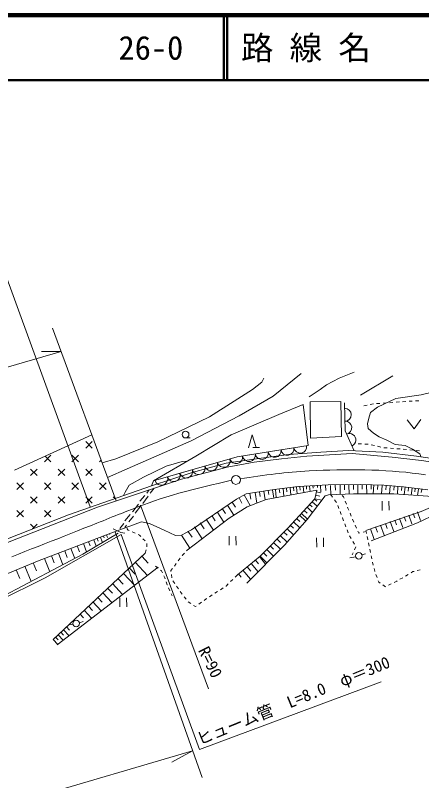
# Model space of a CAD drawing. Units: millimetres, scale not verified. Extents: x 40000 to 680000, y 20000 to 380000.
# Drawn here: x 145630 to 208204, y 262292 to 380000 of the extents above; entities that cross this region are included whole.
import ezdxf
from ezdxf.enums import TextEntityAlignment as Align

# ---------------------------------------------------------------- set-up
doc = ezdxf.new("R2010")
doc.units = ezdxf.units.MM
doc.header["$LTSCALE"] = 1000
doc.linetypes.add('CHAIN', pattern=[18.5, 12, -1.5, 3.5, -1.5])
for name, color, linetype, lineweight in [('M-BGD', 7, 'Continuous', 13), ('M-BMK', 2, 'Continuous', 13), ('M-STR-HTXT', 7, 'Continuous', 13), ('M-TTL', 2, 'Continuous', 140), ('M-TTL-LINE', 7, 'Continuous', 50)]:
    doc.layers.add(name, color=color, linetype=linetype, lineweight=lineweight)
doc.layers.add('M-BGD-HTXT', color=7, linetype='Continuous')
doc.layers.add('M-TTL-TXT', color=7, linetype='Continuous')
doc.styles.add('ＭＳ ゴシック', font='')
doc.styles.get('ＭＳ ゴシック').set_extended_font_data('MS Gothic')

# ---------------------------------------------------------------- blocks, each defined once
blk = doc.blocks.new('田')
at = {"color": 7, "linetype": 'Continuous', "lineweight": 13}
for p, q in [((-0.75, 1), (-0.75, -1)), ((0.75, -1), (0.75, 1))]:
    blk.add_line(p, q, dxfattribs=at)
blk = doc.blocks.new('畑')
at = {"color": 7, "linetype": 'Continuous', "lineweight": 13}
for p, q in [((-1.5, 1), (0, -1)), ((0, -1), (1.5, 1))]:
    blk.add_line(p, q, dxfattribs=at)
blk = doc.blocks.new('広葉樹林')
at = {"color": 7, "linetype": 'Continuous', "lineweight": 13}
blk.add_line((0, -0.75), (1, -0.75), dxfattribs=at)
blk.add_circle((0, 0), 0.75, dxfattribs=at)
blk = doc.blocks.new('電力柱')
at = {"color": 7, "linetype": 'Continuous', "lineweight": 13}
blk.add_circle((0, 0), 0.5, dxfattribs=at)

msp = doc.modelspace()

# ---------------------------------------------------------------- linework, layer by layer
at = {"layer": 'M-BGD'}
for p, q in [((189651, 324916), (185343, 321403)), ((197790, 325095), (195487, 324182)), ((183576, 323606), (183914, 324221)), ((195487, 324182), (193542, 323149)), ((198782, 321601), (203745, 324579)), ((182147, 322455), (183576, 323606)), ((193542, 323149), (192589, 322474)), ((215266, 323402), (208140, 321635)), ((179309, 320648), (182147, 322455)), ((185343, 321403), (180122, 318385)), ((192589, 322474), (190882, 321323)), ((208140, 321635), (204229, 321059)), ((175537, 318246), (179309, 320648)), ((195728, 320610), (191043, 320550)), ((191043, 320550), (191083, 314952)), ((195867, 315210), (195728, 320610)), ((196304, 320384), (196443, 316076)), ((200280, 320146), (200770, 320244)), ((201268, 320282), (201767, 320318)), ((204229, 321059), (201390, 319749)), ((202266, 320353), (202765, 320389)), ((203263, 320424), (203762, 320460)), ((204261, 320496), (204760, 320531)), ((205258, 320567), (205757, 320603)), ((206256, 320635), (206755, 320661)), ((207255, 320687), (207754, 320713)), ((186203, 318588), (189935, 320136)), ((189935, 320136), (190729, 313863)), ((199299, 319950), (199789, 320048)), ((201390, 319749), (200338, 318916)), ((167596, 314395), (175537, 318246)), ((180122, 318385), (172698, 314574)), ((178858, 315491), (186203, 318588)), ((200080, 318022), (199882, 317189)), ((200338, 318916), (200080, 318022)), ((199882, 317189), (199941, 316454)), ((145487, 310071), (157428, 315466)), ((173419, 312196), (178858, 315491)), ((181525, 313495), (182086, 315506)), ((182086, 315506), (182724, 313518)), ((196443, 316076), (197818, 313031)), ((199941, 316454), (200775, 315720)), ((200775, 315720), (201668, 315164)), ((156478, 314456), (157478, 313456)), ((156478, 313456), (157478, 314456)), ((161085, 311795), (167596, 314395)), ((172698, 314574), (162852, 310246)), ((191083, 314952), (195867, 315210)), ((201668, 315164), (202859, 314667)), ((202859, 314667), (204130, 314012)), ((190729, 313863), (179771, 312077)), ((182224, 313508), (183224, 313528)), ((190729, 313863), (185250, 312970)), ((198943, 314088), (198444, 314120)), ((199941, 314024), (199442, 314056)), ((200920, 313829), (200432, 313938)), ((201896, 313610), (201408, 313720)), ((202396, 313498), (202384, 313501)), ((202882, 313461), (202396, 313498)), ((203879, 313385), (203381, 313423)), ((204130, 314012), (205639, 313834)), ((204876, 313309), (204378, 313347)), ((205872, 313214), (205374, 313263)), ((205639, 313834), (206770, 313298)), ((206867, 313116), (206369, 313165)), ((206770, 313298), (207902, 312543)), ((150114, 311335), (151114, 312335)), ((150233, 312215), (151114, 311335)), ((154357, 312335), (155357, 311335)), ((154357, 311335), (155357, 312335)), ((166908, 308385), (173419, 312196)), ((179771, 312077), (166908, 308385)), ((179771, 312077), (173340, 310231)), ((185250, 312970), (179771, 312077)), ((183487, 311917), (187765, 312443)), ((186634, 311808), (190505, 312205)), ((187765, 312443), (192688, 312831)), ((190505, 312205), (197492, 312602)), ((192688, 312831), (196917, 313079)), ((196917, 313079), (202217, 312801)), ((197492, 312602), (203646, 312066)), ((202217, 312801), (207418, 312205)), ((203646, 312066), (208192, 311530)), ((207862, 313018), (207365, 313067)), ((207418, 312205), (211487, 311590)), ((207902, 312543), (208120, 312067)), ((158600, 311335), (158860, 311595)), ((159016, 311172), (161085, 311795)), ((171315, 311402), (168853, 310648)), ((172086, 311415), (171315, 311402)), ((172847, 309664), (178118, 311113)), ((178118, 311113), (183487, 311917)), ((178257, 310518), (182425, 311272)), ((182425, 311272), (186634, 311808)), ((208192, 311530), (212480, 310855)), ((147993, 310213), (148993, 309213)), ((147993, 309213), (148993, 310213)), ((152236, 310213), (153236, 309213)), ((152236, 309213), (153236, 310213)), ((156478, 310213), (157478, 309213)), ((156478, 309213), (157478, 310213)), ((162852, 310246), (159841, 308940)), ((168853, 310648), (165359, 308980)), ((166594, 307659), (172847, 309664)), ((173340, 310231), (166908, 308385)), ((171209, 308672), (178257, 310518)), ((158286, 304364), (171209, 308672)), ((165359, 308980), (163176, 307749)), ((145872, 308092), (146872, 307092)), ((145872, 307092), (146872, 308092)), ((150114, 308092), (151114, 307092)), ((150114, 307092), (151114, 308092)), ((153810, 303193), (166594, 307659)), ((154357, 308092), (155357, 307092)), ((154357, 307092), (155357, 308092)), ((158600, 308092), (159600, 307092)), ((158600, 307092), (159600, 308092)), ((163176, 307749), (162541, 306677)), ((166419, 306511), (167015, 307266)), ((166908, 308385), (166594, 307659)), ((189177, 307548), (185465, 307071)), ((187407, 307263), (187462, 306699)), ((187948, 307316), (188055, 306233)), ((188448, 307366), (188500, 306845)), ((188948, 307415), (189047, 306415)), ((193822, 307786), (189177, 307548)), ((189446, 307464), (189493, 306985)), ((189943, 307513), (190034, 306597)), ((190441, 307562), (190484, 307125)), ((190938, 307611), (191021, 306778)), ((191436, 307661), (191475, 307265)), ((191642, 307669), (191644, 307544)), ((192144, 307677), (192148, 307395)), ((192646, 307684), (192661, 306680)), ((193412, 307696), (193424, 306908)), ((198825, 307865), (193822, 307786)), ((194179, 307708), (194202, 306175)), ((194903, 307719), (194915, 306973)), ((195628, 307730), (195650, 306280)), ((196314, 307740), (196324, 307035)), ((196999, 307751), (197020, 306380)), ((197685, 307761), (197695, 307095)), ((198370, 307772), (198391, 306425)), ((202358, 307746), (198825, 307865)), ((199044, 307782), (199054, 307101)), ((199717, 307792), (199738, 306416)), ((200405, 307803), (200416, 307107)), ((200819, 307790), (200722, 306410)), ((201468, 307744), (201421, 307075)), ((202116, 307698), (202025, 306401)), ((205376, 307468), (202358, 307746)), ((202725, 307655), (202681, 307026)), ((203335, 307612), (203249, 306394)), ((203944, 307569), (203902, 306979)), ((204553, 307526), (204470, 306351)), ((205141, 307485), (205099, 306899)), ((209147, 307012), (205376, 307468)), ((205653, 307428), (205489, 306284)), ((206184, 307352), (206105, 306801)), ((206715, 307276), (206562, 306214)), ((162541, 306677), (162316, 306164)), ((164791, 305290), (165556, 306174)), ((165873, 306531), (166226, 306998)), ((181177, 306396), (179688, 305563)), ((180888, 306234), (181792, 304620)), ((185465, 307071), (181177, 306396)), ((181734, 306484), (181876, 305586)), ((182548, 306612), (182804, 304985)), ((183221, 306718), (183338, 305975)), ((183894, 306824), (184106, 305478)), ((184259, 305536), (192041, 306965)), ((184567, 306930), (184669, 306280)), ((185240, 307036), (185442, 305753)), ((185692, 307094), (185817, 305822)), ((186278, 307152), (186339, 306540)), ((186865, 307209), (186981, 306036)), ((190591, 302459), (193331, 306112)), ((192041, 306965), (191743, 305655)), ((191864, 306187), (192515, 306039)), ((191985, 306719), (192636, 306571)), ((193331, 306112), (193847, 306270)), ((193847, 306270), (197698, 306429)), ((194200, 306285), (194489, 305877)), ((196161, 305959), (195974, 306148)), ((197698, 306429), (203892, 306390)), ((203892, 306390), (209926, 305992)), ((207210, 307205), (207136, 306693)), ((207705, 307134), (207563, 306148)), ((208200, 307063), (208132, 306589)), ((147993, 305971), (148993, 304971)), ((147993, 304971), (148993, 305971)), ((152236, 305971), (153236, 304971)), ((152236, 304971), (153236, 305971)), ((156478, 305971), (157478, 304971)), ((156478, 304971), (157478, 305971)), ((160721, 305971), (160992, 305700)), ((165278, 304923), (166082, 306035)), ((179688, 305563), (172740, 300878)), ((179040, 305140), (179538, 304378)), ((180081, 305782), (180523, 304992)), ((181321, 304424), (184259, 305536)), ((191743, 305655), (187614, 301109)), ((191331, 305202), (192115, 304490)), ((191687, 305594), (192060, 305255)), ((191743, 305655), (192807, 305413)), ((194777, 305468), (195066, 305060)), ((196246, 305741), (196161, 305959)), ((196606, 304808), (196426, 305274)), ((211157, 305020), (208100, 303690)), ((141056, 297595), (158286, 304364)), ((145872, 303849), (146872, 302849)), ((145872, 302849), (146872, 303849)), ((150114, 303849), (151114, 302849)), ((150114, 302849), (151114, 303849)), ((163700, 303702), (163719, 303653)), ((163719, 303683), (164593, 304814)), ((164087, 303434), (164965, 304555)), ((177504, 304137), (177994, 303385)), ((178285, 304647), (179271, 303136)), ((178542, 302677), (181321, 304424)), ((190112, 303860), (190567, 303446)), ((190546, 304337), (191411, 303551)), ((190938, 304770), (191351, 304395)), ((195281, 304613), (195454, 304144)), ((196836, 304212), (196786, 304342)), ((196977, 303880), (196836, 304212)), ((208100, 303690), (199604, 300791)), ((137730, 296860), (153810, 303193)), ((162499, 302243), (163313, 303246)), ((163134, 302124), (163809, 302988)), ((172110, 297754), (178542, 302677)), ((175034, 302525), (176136, 300836)), ((175878, 303076), (176409, 302263)), ((176723, 303627), (177742, 302065)), ((188933, 302613), (189415, 302146)), ((189410, 303105), (190353, 302192)), ((189678, 303382), (190633, 302515)), ((195627, 303675), (195801, 303206)), ((195974, 302737), (195984, 302709)), ((195984, 302709), (196158, 302272)), ((197369, 302959), (197173, 303420)), ((204786, 302634), (205292, 301211)), ((205498, 302886), (205744, 302192)), ((206209, 303139), (206691, 301784)), ((206886, 303380), (207121, 302719)), ((207544, 301943), (210562, 303372)), ((207564, 303621), (208022, 302331)), ((147993, 301728), (148586, 301135)), ((148280, 301015), (148993, 301728)), ((165058, 302089), (160333, 300342)), ((161744, 301092), (162360, 301866)), ((162509, 301231), (162777, 301608)), ((166309, 301850), (165058, 302089)), ((168552, 300818), (166309, 301850)), ((173207, 301333), (174399, 299506)), ((174120, 301929), (174694, 301050)), ((187058, 298489), (190591, 302459)), ((187959, 301606), (188462, 301119)), ((188456, 302120), (189441, 301167)), ((196343, 301808), (196528, 301343)), ((197760, 302039), (197564, 302499)), ((198151, 301119), (197955, 301579)), ((200398, 299203), (207544, 301943)), ((201873, 301598), (202428, 300036)), ((202618, 301863), (202889, 301100)), ((203363, 302128), (203893, 300637)), ((204075, 302381), (204334, 301652)), ((160333, 300342), (149058, 296074)), ((150254, 293504), (161915, 300173)), ((161475, 300337), (156005, 297131)), ((160160, 300276), (160204, 300159)), ((160725, 301021), (161887, 300460)), ((161887, 300460), (162508, 300379)), ((163011, 300813), (162804, 301077)), ((163164, 300750), (163011, 300813)), ((163865, 300456), (163625, 300557)), ((164083, 300357), (163865, 300456)), ((170299, 300024), (168552, 300818)), ((172740, 300878), (171232, 300044)), ((172219, 300688), (172840, 299738)), ((187614, 301109), (183326, 296821)), ((186942, 300556), (187467, 300047)), ((187461, 301092), (188489, 300097)), ((196713, 300879), (196899, 300414)), ((198544, 300361), (198378, 300674)), ((198685, 300396), (198544, 300361)), ((199655, 300638), (199170, 300517)), ((199720, 300325), (199655, 300638)), ((200311, 301043), (200892, 299406)), ((201092, 301320), (201376, 300521)), ((156925, 299051), (157172, 298397)), ((157709, 299348), (158087, 298351)), ((158233, 299547), (158398, 299110)), ((158757, 299745), (159022, 299045)), ((159224, 299922), (159327, 299650)), ((159692, 300099), (159839, 299710)), ((164738, 300059), (164538, 300150)), ((164937, 299861), (164738, 300059)), ((165650, 299160), (165291, 299508)), ((171232, 300044), (170299, 300024)), ((171232, 300044), (172521, 298069)), ((185898, 299478), (186444, 298949)), ((186422, 300019), (187495, 298980)), ((197102, 299959), (197358, 299529)), ((197613, 299100), (197869, 298670)), ((199913, 299388), (199821, 299835)), ((199922, 299345), (199913, 299388)), ((154202, 298021), (154787, 296475)), ((155171, 298388), (155520, 297465)), ((156140, 298754), (156618, 297491)), ((165901, 298254), (165879, 298754)), ((181261, 292692), (187058, 298489)), ((184341, 297870), (185407, 296838)), ((184857, 298403), (185395, 297883)), ((185373, 298936), (186457, 297887)), ((198058, 298237), (197850, 297782)), ((200117, 298364), (200019, 298855)), ((200311, 297383), (200214, 297874)), ((151202, 296885), (151623, 295773)), ((165622, 297308), (151449, 284007)), ((152264, 297287), (152946, 295484)), ((156005, 297131), (152358, 295167)), ((153233, 297654), (153617, 296639)), ((165097, 296816), (166083, 295763)), ((165622, 297308), (165802, 297774)), ((171336, 296893), (171389, 296962)), ((171389, 296962), (171667, 297268)), ((172004, 297637), (172110, 297754)), ((183326, 296821), (179832, 293963)), ((183232, 296745), (184169, 295600)), ((183326, 296821), (184375, 295806)), ((183834, 297346), (184362, 296834)), ((198049, 296743), (197154, 296541)), ((197641, 297328), (197513, 297052)), ((199552, 297176), (199001, 297040)), ((200449, 296688), (200409, 296893)), ((200516, 296405), (200449, 296688)), ((149058, 296074), (139788, 292223)), ((148367, 295787), (148873, 294569)), ((150141, 296484), (150924, 294415)), ((164094, 295876), (165973, 293870)), ((170121, 295305), (170425, 295702)), ((170728, 296099), (171032, 296496)), ((181960, 295704), (183001, 294432)), ((182596, 296224), (183091, 295620)), ((200746, 295432), (200631, 295918)), ((152358, 295167), (141682, 289566)), ((145766, 294706), (146306, 293406)), ((147109, 295264), (148081, 292923)), ((167608, 295124), (152084, 283174)), ((163181, 295021), (164078, 294063)), ((167207, 295264), (167605, 294961)), ((168003, 294658), (168122, 294568)), ((168122, 294568), (168283, 294256)), ((169582, 294600), (169817, 294907)), ((169597, 294488), (169582, 294600)), ((180688, 294663), (181833, 293264)), ((181324, 295184), (181871, 294516)), ((200965, 294504), (200861, 294945)), ((200982, 294460), (200965, 294504)), ((206861, 294445), (206571, 294274)), ((207019, 294486), (206861, 294445)), ((207986, 294740), (207503, 294613)), ((139834, 288334), (150254, 293504)), ((161437, 293387), (162254, 292515)), ((162268, 294166), (163978, 292340)), ((168514, 293812), (168678, 293495)), ((168678, 293495), (168723, 293360)), ((169726, 293496), (169661, 293992)), ((179121, 293259), (178766, 292908)), ((179832, 293963), (179477, 293611)), ((179989, 294091), (180390, 293600)), ((201324, 293521), (201153, 293990)), ((205277, 293515), (204846, 293262)), ((206140, 294021), (205709, 293768)), ((160605, 292609), (162162, 290946)), ((168881, 292885), (169036, 292421)), ((169036, 292421), (169040, 292411)), ((169226, 291947), (169411, 291483)), ((170173, 292626), (169891, 293039)), ((170737, 291800), (170455, 292213)), ((177630, 291939), (177210, 291669)), ((178078, 292228), (178050, 292210)), ((178410, 292556), (178078, 292228)), ((201581, 292817), (201496, 293051)), ((201790, 292679), (201581, 292817)), ((202625, 292128), (202208, 292403)), ((203521, 292561), (203073, 292340)), ((204360, 292976), (203969, 292783)), ((204415, 293008), (204360, 292976)), ((159092, 291191), (160509, 289678)), ((159849, 291900), (160592, 291106)), ((169622, 291029), (169771, 290712)), ((171326, 290993), (171026, 291392)), ((175948, 290857), (175528, 290586)), ((176789, 291398), (176369, 291127)), ((157579, 289774), (158856, 288410)), ((158335, 290483), (159009, 289763)), ((171928, 290194), (171627, 290593)), ((172242, 289776), (172229, 289794)), ((172644, 289518), (172242, 289776)), ((174293, 289736), (173887, 289444)), ((175041, 290272), (174699, 290027)), ((175108, 290315), (175041, 290272)), ((156214, 288496), (157366, 287266)), ((156897, 289135), (157504, 288487)), ((173354, 289062), (173064, 289248)), ((173480, 289152), (173354, 289062)), ((155599, 287920), (156147, 287336)), ((154519, 286354), (153902, 286282)), ((155493, 286578), (156084, 286767)), ((152637, 285122), (153050, 284681)), ((153058, 285516), (153921, 284595)), ((153518, 285947), (153970, 285465)), ((151449, 284007), (152169, 283239)), ((151833, 284367), (152210, 283965)), ((152217, 284728), (153005, 283887))]:
    msp.add_line(p, q, dxfattribs=at)
for centre, radius, start, end in [((196363, 318560), 1000, 271.84761, 91.84761), ((196442, 316572), 989, 282.43307, 92.72459), ((197067, 314695), 1000, 294.29389, 114.29389), ((185555, 313020), 1000, 189.26022, 9.26022), ((187529, 313342), 1000, 189.26022, 9.26022), ((189503, 313663), 1000, 189.26022, 9.26022), ((179636, 312038), 1000, 195.98781, 10.23615), ((181607, 312376), 1000, 189.26022, 9.26022), ((183581, 312698), 1000, 189.26022, 9.26022), ((175792, 310935), 1000, 196.01544, 16.01544), ((177714, 311486), 1000, 196.01544, 16.01544), ((171947, 309831), 1000, 196.01544, 16.01544), ((173869, 310383), 1000, 196.01544, 16.01544), ((168102, 308727), 1000, 196.01544, 16.01544), ((170025, 309279), 1000, 196.01544, 16.01544)]:
    msp.add_arc(centre, radius, start, end, dxfattribs=at)
at = {"layer": 'M-BMK', "linetype": 'CHAIN'}
for points in [[(208778, 309346), (207766, 309482), (206751, 309606), (205735, 309715), (204718, 309811), (203700, 309895), (202681, 309965), (201608, 310025), (200534, 310068), (199460, 310097), (198385, 310112), (197309, 310114), (196234, 310105), (195158, 310087), (194083, 310059), (193008, 310024), (191933, 309982), (190860, 309936), (190215, 309902), (189571, 309859), (188928, 309808), (188285, 309751), (187643, 309688), (187001, 309621), (186359, 309551), (185718, 309479), (185035, 309398), (184352, 309309), (183670, 309216), (182989, 309119), (182308, 309019), (181627, 308920), (180946, 308821), (180264, 308725)], [(178915, 308530), (177904, 308271), (176891, 308019), (175877, 307770), (174863, 307523), (173849, 307274), (172836, 307020), (171826, 306758), (170819, 306486), (169815, 306201), (168816, 305900), (167949, 305621), (167087, 305328), (166228, 305023), (165373, 304709), (164520, 304387), (163669, 304062), (162818, 303735), (161967, 303408), (161495, 303225), (161024, 303039), (160554, 302850), (160085, 302659), (159615, 302468), (159146, 302277), (158676, 302087), (158206, 301900), (157198, 301502), (156191, 301103), (155184, 300705), (154177, 300308), (153169, 299910), (152162, 299512), (151154, 299115), (150146, 298718), (149138, 298321), (148131, 297925), (147122, 297529), (146114, 297133), (145106, 296738)]]:
    msp.add_lwpolyline(points, dxfattribs=at)
at = {"layer": 'M-BMK'}
msp.add_circle((179601, 308554), 686, dxfattribs=at)
at = {"layer": 'M-STR-HTXT'}
for p, q in [((143528, 341828), (157146, 304409)), ((151350, 331903), (161178, 305328)), ((106818, 314997), (152675, 328319)), ((152675, 328319), (149682, 328290)), ((164930, 304649), (175364, 276429)), ((174382, 262783), (161000, 300588)), ((161915, 300173), (174005, 267091)), ((174005, 267091), (201955, 277493)), ((172939, 266861), (105899, 247314)), ((172939, 266861), (169737, 265156))]:
    msp.add_line(p, q, dxfattribs=at)
at = {"layer": 'M-TTL'}
msp.add_line((680000, 380000), (40000, 380000), dxfattribs=at)
at = {"layer": 'M-TTL-LINE'}
for p, q in [((177750, 380000), (177750, 370000)), ((178250, 380000), (178250, 370000)), ((40000, 370000), (680000, 370000))]:
    msp.add_line(p, q, dxfattribs=at)

# ---------------------------------------------------------------- block references
at = {"layer": 'M-BGD', "rotation": 1.10932}
for name, p, xscale, yscale in [('畑', (207019, 317095), 700, 700), ('広葉樹林', (171843, 315527), 700, 700), ('田', (202632, 304569), 700, 700), ('田', (179089, 299209), 700, 700), ('田', (192548, 298931), 700, 700), ('電力柱', (198530, 296873), 1000, 1000), ('田', (162255, 289720), 700, 700), ('電力柱', (155007, 286464), 1000, 1000)]:
    msp.add_blockref(name, p, dxfattribs=dict(at, xscale=xscale, yscale=yscale))

# ---------------------------------------------------------------- texts
at = {"layer": 'M-BGD-HTXT', "style": 'ＭＳ ゴシック'}
for s, rotation, p in [('R=90', 296.377, (173244, 282109)), ('ヒューム管\u3000L=8.0\u3000φ＝300', 22.257, (174231, 267217))]:
    msp.add_text(s, height=1833, rotation=rotation, dxfattribs=at).set_placement(p, align=Align.BOTTOM_LEFT)
at = {"layer": 'M-TTL-TXT', "style": 'ＭＳ ゴシック'}
for s, p in [('26-0', (161521, 375000)), ('路 線 名', (180380, 375000))]:
    msp.add_text(s, height=3666, dxfattribs=at).set_placement(p, align=Align.MIDDLE_LEFT)

doc.saveas('drawing.dxf')
